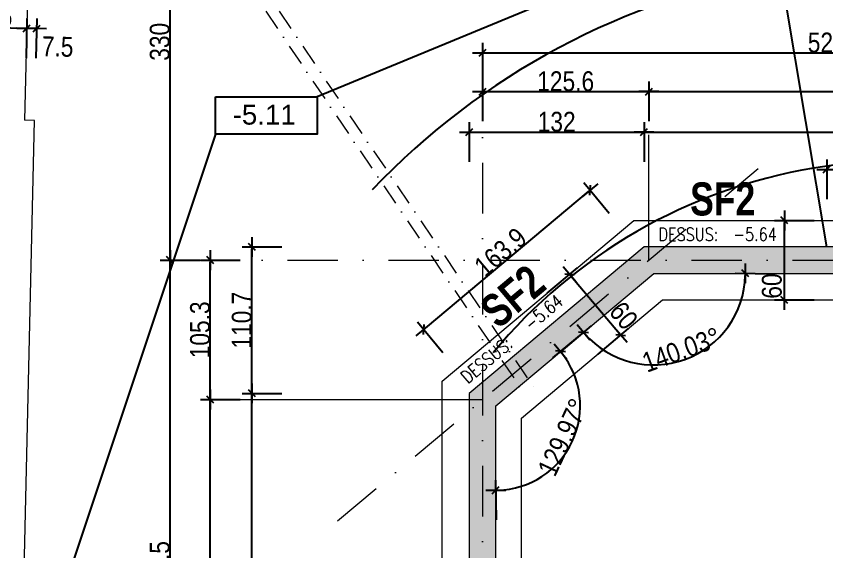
# Model space of a CAD drawing. Header units: centimetres. Extents: x -4990 to 114398, y -61489 to -12305.
# Drawn here: x 55945 to 56558, y -19477 to -19072 of the extents above; entities that cross this region are included whole.
import ezdxf
from ezdxf.enums import TextEntityAlignment as Align

# ---------------------------------------------------------------- set-up
doc = ezdxf.new("R2010")
doc.units = ezdxf.units.CM
doc.header["$LTSCALE"] = 0.5
doc.linetypes.add('TIRETPT2', pattern=[12.7, 6.35, -3.175, 0, -3.175])
doc.linetypes.add('TIRETPTX2', pattern=[50.8, 25.4, -12.7, 0, -12.7])
doc.layers.get('DEFPOINTS').update_dxf_attribs({"linetype": 'CONTINUOUS'})
for name, color, linetype in [('01_cote_gen', 4, 'CONTINUOUS'), ('01_poch_BN', 9, 'CONTINUOUS'), ('01_poch_murs', 253, 'CONTINUOUS'), ('01_texte', 230, 'CONTINUOUS'), ('AA_COTES', 2, 'CONTINUOUS')]:
    doc.layers.add(name, color=color, linetype=linetype)
for name, color, linetype, lineweight in [('01_murs_coup', 5, 'CONTINUOUS', 60), ('01_sem', 42, 'CONTINUOUS', 15), ('01_tram_axes', 2, 'TIRETPTX2', 9)]:
    doc.layers.add(name, color=color, linetype=linetype, lineweight=lineweight)
doc.styles.add('ARIAL', font='arial.ttf')
doc.styles.add('impact', font='impact.ttf')
doc.styles.add('SIMPLEX1', font='SIMPLEX.shx', dxfattribs={"width": 0.8, "height": 10})
doc.styles.add('STYLE2', font='ARIALN.TTF')
doc.dimstyles.new('JB50', dxfattribs={"dimscale": 0.1, "dimtxt": 150, "dimasz": 15, "dimexe": 0.1, "dimexo": 0.1, "dimgap": 0.09, "dimtad": 1, "dimdec": 1, "dimdsep": 46, "dimtxsty": 'STYLE2', "dimblk1": 'BOND_G', "dimblk2": 'BOND_D', "dimsah": 1, "dimcen": 1.5, "dimdle": 0.01, "dimse1": 1, "dimse2": 1, "dimclrd": 4, "dimclre": 2, "dimclrt": 6, "dimazin": 2, "dimtfac": 2.333333, "dimtdec": 1, "dimtix": 1, "dimtmove": 2, "dimatfit": 3, "dimldrblk": 'BOND_G', "dimfxl": 1, "dimtolj": 1, "dimtzin": 0, "dimarcsym": 0})

# ---------------------------------------------------------------- blocks, each defined once
blk = doc.blocks.new('BOND_G')
at = {"layer": 'AA_COTES', "color": 0}
for p, q in [((0, -5), (0, 15)), ((5, 0), (-5, 0)), ((1.77, 1.77), (-1.77, -1.77))]:
    blk.add_line(p, q, dxfattribs=at)
blk = doc.blocks.new('BOND_D')
at = {"layer": 'AA_COTES', "color": 0}
for p, q in [((0, 5), (0, -15)), ((5, 0), (-5, 0)), ((-1.77, -1.77), (1.77, 1.77))]:
    blk.add_line(p, q, dxfattribs=at)
blk = doc.blocks.new('*D856')
at = {"layer": '01_cote_gen', "color": 4, "lineweight": -2, "transparency": 16777216}
blk.add_line((56299.03, -19100.04), (56816.03, -19100.04), dxfattribs=at)
at = {"layer": 'DEFPOINTS', "color": 0, "transparency": 16777216}
for p in [(56817.53, -19100.04), (56297.53, -19110.6), (56817.53, -19110.6)]:
    blk.add_point(p, dxfattribs=at)
at = {"layer": '01_cote_gen', "color": 4, "lineweight": -2, "transparency": 16777216, "xscale": 1.5, "yscale": 1.5, "zscale": 1.5, "rotation": 180}
blk.add_blockref('BOND_G', (56297.53, -19100.04), dxfattribs=at)
at = {"layer": '01_cote_gen', "color": 4, "lineweight": -2, "transparency": 16777216, "xscale": 1.5, "yscale": 1.5, "zscale": 1.5}
blk.add_blockref('BOND_D', (56817.53, -19100.04), dxfattribs=at)
at = {"layer": '01_cote_gen', "color": 6, "transparency": 16777216, "insert": (56557.53, -19092.37), "char_height": 15, "attachment_point": 5, "style": 'STYLE2'}
blk.add_mtext('\\A1;520', dxfattribs=at)
blk = doc.blocks.new('*D867')
at = {"layer": '01_cote_gen', "color": 4, "lineweight": -2, "transparency": 16777216}
blk.add_line((56289.03, -19159.9), (56418.03, -19159.9), dxfattribs=at)
at = {"layer": 'DEFPOINTS', "color": 0, "transparency": 16777216}
for p in [(56419.53, -19159.9), (56419.53, -19275.23), (56287.53, -19385.89)]:
    blk.add_point(p, dxfattribs=at)
at = {"layer": '01_cote_gen', "color": 4, "lineweight": -2, "transparency": 16777216, "xscale": 1.5, "yscale": 1.5, "zscale": 1.5, "rotation": 180}
blk.add_blockref('BOND_G', (56287.53, -19159.9), dxfattribs=at)
at = {"layer": '01_cote_gen', "color": 4, "lineweight": -2, "transparency": 16777216, "xscale": 1.5, "yscale": 1.5, "zscale": 1.5}
blk.add_blockref('BOND_D', (56419.53, -19159.9), dxfattribs=at)
at = {"layer": '01_cote_gen', "color": 6, "transparency": 16777216, "insert": (56353.53, -19152.24), "char_height": 15, "attachment_point": 5, "style": 'STYLE2'}
blk.add_mtext('\\A1;132', dxfattribs=at)
blk = doc.blocks.new('*D868')
at = {"layer": '01_cote_gen', "color": 4, "lineweight": -2, "transparency": 16777216}
blk.add_line((56421.03, -19159.9), (56816.03, -19159.9), dxfattribs=at)
at = {"layer": 'DEFPOINTS', "color": 0, "transparency": 16777216}
for p in [(56817.53, -19151.04), (56817.53, -19159.9), (56419.53, -19182.4)]:
    blk.add_point(p, dxfattribs=at)
at = {"layer": '01_cote_gen', "color": 4, "lineweight": -2, "transparency": 16777216, "xscale": 1.5, "yscale": 1.5, "zscale": 1.5, "rotation": 180}
blk.add_blockref('BOND_G', (56419.53, -19159.9), dxfattribs=at)
at = {"layer": '01_cote_gen', "color": 4, "lineweight": -2, "transparency": 16777216, "xscale": 1.5, "yscale": 1.5, "zscale": 1.5}
blk.add_blockref('BOND_D', (56817.53, -19159.9), dxfattribs=at)
at = {"layer": '01_cote_gen', "color": 6, "transparency": 16777216, "insert": (56618.53, -19152.24), "char_height": 15, "attachment_point": 5, "style": 'STYLE2'}
blk.add_mtext('\\A1;398', dxfattribs=at)
blk = doc.blocks.new('*D869')
at = {"layer": '01_cote_gen', "color": 4, "lineweight": -2, "transparency": 16777216}
blk.add_line((56424.67, -19129.3), (56816.03, -19129.3), dxfattribs=at)
at = {"layer": 'DEFPOINTS', "color": 0, "transparency": 16777216}
for p in [(56817.53, -19129.3), (56423.17, -19141.82), (56817.53, -19151.7)]:
    blk.add_point(p, dxfattribs=at)
at = {"layer": '01_cote_gen', "color": 4, "lineweight": -2, "transparency": 16777216, "xscale": 1.5, "yscale": 1.5, "zscale": 1.5, "rotation": 180}
blk.add_blockref('BOND_G', (56423.17, -19129.3), dxfattribs=at)
at = {"layer": '01_cote_gen', "color": 4, "lineweight": -2, "transparency": 16777216, "xscale": 1.5, "yscale": 1.5, "zscale": 1.5}
blk.add_blockref('BOND_D', (56817.53, -19129.3), dxfattribs=at)
at = {"layer": '01_cote_gen', "color": 6, "transparency": 16777216, "insert": (56620.35, -19121.63), "char_height": 15, "attachment_point": 5, "style": 'STYLE2'}
blk.add_mtext('\\A1;394.4', dxfattribs=at)
blk = doc.blocks.new('*D870')
at = {"layer": '01_cote_gen', "color": 4, "lineweight": -2, "transparency": 16777216}
blk.add_line((56299.03, -19129.3), (56421.67, -19129.3), dxfattribs=at)
at = {"layer": 'DEFPOINTS', "color": 0, "transparency": 16777216}
for p in [(56423.17, -19129.3), (56297.53, -19155.46), (56423.17, -19151.8)]:
    blk.add_point(p, dxfattribs=at)
at = {"layer": '01_cote_gen', "color": 4, "lineweight": -2, "transparency": 16777216, "xscale": 1.5, "yscale": 1.5, "zscale": 1.5, "rotation": 180}
blk.add_blockref('BOND_G', (56297.53, -19129.3), dxfattribs=at)
at = {"layer": '01_cote_gen', "color": 4, "lineweight": -2, "transparency": 16777216, "xscale": 1.5, "yscale": 1.5, "zscale": 1.5}
blk.add_blockref('BOND_D', (56423.17, -19129.3), dxfattribs=at)
at = {"layer": '01_cote_gen', "color": 6, "transparency": 16777216, "insert": (56360.35, -19121.63), "char_height": 15, "attachment_point": 5, "style": 'STYLE2'}
blk.add_mtext('\\A1;125.6', dxfattribs=at)
blk = doc.blocks.new('*D903')
at = {"layer": '01_cote_gen', "color": 4, "lineweight": -2, "transparency": 16777216}
blk.add_line((56061.49, -19722.73), (56061.49, -19258.23), dxfattribs=at)
at = {"layer": 'DEFPOINTS', "color": 0, "transparency": 16777216}
for p in [(56061.49, -19256.73), (56095.93, -19256.73), (56134.1, -19724.23)]:
    blk.add_point(p, dxfattribs=at)
at = {"layer": '01_cote_gen', "color": 4, "lineweight": -2, "transparency": 16777216, "xscale": 1.5, "yscale": 1.5, "zscale": 1.5}
for name, p, rotation in [('BOND_D', (56061.49, -19256.73), 90), ('BOND_G', (56061.49, -19724.23), 270)]:
    blk.add_blockref(name, p, dxfattribs=dict(at, rotation=rotation))
at = {"layer": '01_cote_gen', "color": 6, "transparency": 16777216, "insert": (56053.82, -19490.48), "char_height": 15, "attachment_point": 5, "rotation": 90, "style": 'STYLE2'}
blk.add_mtext('\\A1;467.5', dxfattribs=at)
blk = doc.blocks.new('*D904')
at = {"layer": '01_cote_gen', "color": 4, "lineweight": -2, "transparency": 16777216}
blk.add_line((56061.49, -19255.23), (56061.49, -18928.22), dxfattribs=at)
at = {"layer": 'DEFPOINTS', "color": 0, "transparency": 16777216}
for p in [(56061.49, -18926.72), (56096.9, -18926.72), (56163.38, -19256.73)]:
    blk.add_point(p, dxfattribs=at)
at = {"layer": '01_cote_gen', "color": 4, "lineweight": -2, "transparency": 16777216, "xscale": 1.5, "yscale": 1.5, "zscale": 1.5}
for name, p, rotation in [('BOND_D', (56061.49, -18926.72), 90), ('BOND_G', (56061.49, -19256.73), 270)]:
    blk.add_blockref(name, p, dxfattribs=dict(at, rotation=rotation))
at = {"layer": '01_cote_gen', "color": 6, "transparency": 16777216, "insert": (56053.82, -19091.73), "char_height": 15, "attachment_point": 5, "rotation": 90, "style": 'STYLE2'}
blk.add_mtext('\\A1;330', dxfattribs=at)
blk = doc.blocks.new('*D927')
at = {"layer": '01_cote_gen', "color": 4, "lineweight": -2, "transparency": 16777216}
blk.add_arc((56307.53, -19366.72), 63.79, 271.34741, 38.62652, dxfattribs=at)
at = {"layer": 'DEFPOINTS', "color": 0, "transparency": 16777216}
for p in [(56357.4, -19324.92), (56307.53, -19366.72), (56351.3, -19413.12), (56307.53, -19419.07)]:
    blk.add_point(p, dxfattribs=at)
at = {"layer": '01_cote_gen', "color": 4, "lineweight": -2, "transparency": 16777216, "xscale": 1.5, "yscale": 1.5, "zscale": 1.5}
for name, p, rotation in [('BOND_D', (56356.41, -19325.74), 129.3002276540381), ('BOND_G', (56307.53, -19430.51), 180.6737043671354)]:
    blk.add_blockref(name, p, dxfattribs=dict(at, rotation=rotation))
at = {"layer": '01_cote_gen', "color": 6, "transparency": 16777216, "insert": (56358.39, -19390.45), "char_height": 15, "attachment_point": 5, "rotation": 64.98697, "style": 'STYLE2'}
blk.add_mtext('\\A1;129.97°', dxfattribs=at)
blk = doc.blocks.new('*D928')
at = {"layer": '01_cote_gen', "color": 4, "lineweight": -2, "transparency": 16777216}
blk.add_arc((56426.81, -19266.73), 69.14, 221.21692, 358.75701, dxfattribs=at)
at = {"layer": 'DEFPOINTS', "color": 0, "transparency": 16777216}
for p in [(56426.81, -19266.73), (56491.03, -19266.73), (56395.26, -19293.18), (56422.76, -19335.76)]:
    blk.add_point(p, dxfattribs=at)
at = {"layer": '01_cote_gen', "color": 4, "lineweight": -2, "transparency": 16777216, "xscale": 1.5, "yscale": 1.5, "zscale": 1.5}
for name, p, rotation in [('BOND_D', (56495.95, -19266.73), 89.37850526784436), ('BOND_G', (56373.82, -19311.15), 130.5954267535403)]:
    blk.add_blockref(name, p, dxfattribs=dict(at, rotation=rotation))
at = {"layer": '01_cote_gen', "color": 6, "transparency": 16777216, "insert": (56447.82, -19324.5), "char_height": 15, "attachment_point": 5, "rotation": 19.98697, "style": 'STYLE2'}
blk.add_mtext('\\A1;140.03°', dxfattribs=at)
blk = doc.blocks.new('*D929')
at = {"layer": '01_cote_gen', "color": 4, "lineweight": -2, "transparency": 16777216}
blk.add_line((56091.93, -19722.73), (56091.93, -19363.56), dxfattribs=at)
at = {"layer": 'DEFPOINTS', "color": 0, "transparency": 16777216}
for p in [(56091.93, -19362.06), (56297.53, -19362.06), (56132.84, -19724.23)]:
    blk.add_point(p, dxfattribs=at)
at = {"layer": '01_cote_gen', "color": 4, "lineweight": -2, "transparency": 16777216, "xscale": 1.5, "yscale": 1.5, "zscale": 1.5}
for name, p, rotation in [('BOND_D', (56091.93, -19362.06), 90), ('BOND_G', (56091.93, -19724.23), 270)]:
    blk.add_blockref(name, p, dxfattribs=dict(at, rotation=rotation))
at = {"layer": '01_cote_gen', "color": 6, "transparency": 16777216, "insert": (56084.26, -19543.14), "char_height": 15, "attachment_point": 5, "rotation": 90, "style": 'STYLE2'}
blk.add_mtext('\\A1;362.2', dxfattribs=at)
blk = doc.blocks.new('*D930')
at = {"layer": '01_cote_gen', "color": 4, "lineweight": -2, "transparency": 16777216}
blk.add_line((56091.93, -19360.56), (56091.93, -19258.23), dxfattribs=at)
at = {"layer": 'DEFPOINTS', "color": 0, "transparency": 16777216}
for p in [(56091.93, -19256.73), (56146.5, -19256.73), (56114.43, -19362.06)]:
    blk.add_point(p, dxfattribs=at)
at = {"layer": '01_cote_gen', "color": 4, "lineweight": -2, "transparency": 16777216, "xscale": 1.5, "yscale": 1.5, "zscale": 1.5}
for name, p, rotation in [('BOND_D', (56091.93, -19256.73), 90), ('BOND_G', (56091.93, -19362.06), 270)]:
    blk.add_blockref(name, p, dxfattribs=dict(at, rotation=rotation))
at = {"layer": '01_cote_gen', "color": 6, "transparency": 16777216, "insert": (56084.26, -19309.39), "char_height": 15, "attachment_point": 5, "rotation": 90, "style": 'STYLE2'}
blk.add_mtext('\\A1;105.3', dxfattribs=at)
blk = doc.blocks.new('*D931')
at = {"layer": '01_cote_gen', "color": 4, "lineweight": -2, "transparency": 16777216}
blk.add_line((56254.36, -19308.22), (56377.69, -19204.82), dxfattribs=at)
at = {"layer": 'DEFPOINTS', "color": 0, "transparency": 16777216}
for p in [(56378.84, -19203.86), (56417.37, -19249.81), (56291.73, -19355.13)]:
    blk.add_point(p, dxfattribs=at)
at = {"layer": '01_cote_gen', "color": 4, "lineweight": -2, "transparency": 16777216, "xscale": 1.5, "yscale": 1.5, "zscale": 1.5}
for name, p, rotation in [('BOND_D', (56378.84, -19203.86), 39.97393202118662), ('BOND_G', (56253.21, -19309.18), 219.9739320211866)]:
    blk.add_blockref(name, p, dxfattribs=dict(at, rotation=rotation))
at = {"layer": '01_cote_gen', "color": 6, "transparency": 16777216, "insert": (56311.1, -19250.64), "char_height": 15, "attachment_point": 5, "rotation": 39.97393, "style": 'STYLE2'}
blk.add_mtext('\\A1;163.9', dxfattribs=at)
blk = doc.blocks.new('*D932')
at = {"layer": '01_cote_gen', "color": 4, "lineweight": -2, "transparency": 16777216}
blk.add_line((56123.41, -19722.73), (56123.41, -19358.89), dxfattribs=at)
at = {"layer": 'DEFPOINTS', "color": 0, "transparency": 16777216}
for p in [(56123.41, -19357.39), (56287.53, -19357.39), (56179.33, -19724.23)]:
    blk.add_point(p, dxfattribs=at)
at = {"layer": '01_cote_gen', "color": 4, "lineweight": -2, "transparency": 16777216, "xscale": 1.5, "yscale": 1.5, "zscale": 1.5}
for name, p, rotation in [('BOND_D', (56123.41, -19357.39), 90), ('BOND_G', (56123.41, -19724.23), 270)]:
    blk.add_blockref(name, p, dxfattribs=dict(at, rotation=rotation))
at = {"layer": '01_cote_gen', "color": 6, "transparency": 16777216, "insert": (56115.75, -19540.81), "char_height": 15, "attachment_point": 5, "rotation": 90, "style": 'STYLE2'}
blk.add_mtext('\\A1;366.8', dxfattribs=at)
blk = doc.blocks.new('*D933')
at = {"layer": '01_cote_gen', "color": 4, "lineweight": -2, "transparency": 16777216}
blk.add_line((56123.41, -19355.89), (56123.41, -19248.23), dxfattribs=at)
at = {"layer": 'DEFPOINTS', "color": 0, "transparency": 16777216}
for p in [(56123.41, -19246.73), (56482.16, -19246.73), (56145.91, -19357.39)]:
    blk.add_point(p, dxfattribs=at)
at = {"layer": '01_cote_gen', "color": 4, "lineweight": -2, "transparency": 16777216, "xscale": 1.5, "yscale": 1.5, "zscale": 1.5}
for name, p, rotation in [('BOND_D', (56123.41, -19246.73), 90), ('BOND_G', (56123.41, -19357.39), 270)]:
    blk.add_blockref(name, p, dxfattribs=dict(at, rotation=rotation))
at = {"layer": '01_cote_gen', "color": 6, "transparency": 16777216, "insert": (56115.75, -19302.06), "char_height": 15, "attachment_point": 5, "rotation": 90, "style": 'STYLE2'}
blk.add_mtext('\\A1;110.7', dxfattribs=at)
blk = doc.blocks.new('*D1048')
at = {"layer": '01_cote_gen', "color": 4, "lineweight": -2, "transparency": 16777216}
blk.add_line((56364.3, -19268.46), (56400.92, -19312.14), dxfattribs=at)
at = {"layer": 'DEFPOINTS', "color": 0, "transparency": 16777216}
for p in [(56355.25, -19274.09), (56401.88, -19313.29), (56393.8, -19320.07)]:
    blk.add_point(p, dxfattribs=at)
at = {"layer": '01_cote_gen', "color": 4, "lineweight": -2, "transparency": 16777216, "xscale": 1.5, "yscale": 1.5, "zscale": 1.5}
for name, p, rotation in [('BOND_G', (56363.34, -19267.31), 129.9739320211843), ('BOND_D', (56401.88, -19313.29), 309.9739320211843)]:
    blk.add_blockref(name, p, dxfattribs=dict(at, rotation=rotation))
at = {"layer": '01_cote_gen', "color": 6, "transparency": 16777216, "insert": (56404.11, -19298.64), "char_height": 15, "attachment_point": 5, "rotation": 309.97393, "style": 'STYLE2'}
blk.add_mtext('\\A1;60', dxfattribs=at)
blk = doc.blocks.new('*D1049')
at = {"layer": '01_cote_gen', "color": 4, "lineweight": -2, "transparency": 16777216}
blk.add_line((56525.52, -19285.23), (56525.52, -19228.23), dxfattribs=at)
at = {"layer": 'DEFPOINTS', "color": 0, "transparency": 16777216}
for p in [(56525.52, -19226.73), (56525.52, -19226.73), (56525.52, -19286.73)]:
    blk.add_point(p, dxfattribs=at)
at = {"layer": '01_cote_gen', "color": 4, "lineweight": -2, "transparency": 16777216, "xscale": 1.5, "yscale": 1.5, "zscale": 1.5}
for name, p, rotation in [('BOND_D', (56525.52, -19226.73), 90), ('BOND_G', (56525.52, -19286.73), 270)]:
    blk.add_blockref(name, p, dxfattribs=dict(at, rotation=rotation))
at = {"layer": '01_cote_gen', "color": 6, "transparency": 16777216, "insert": (56516.12, -19276.3), "char_height": 15, "attachment_point": 5, "rotation": 90, "style": 'STYLE2'}
blk.add_mtext('\\A1;60', dxfattribs=at)
blk = doc.blocks.new('*D1077')
at = {"layer": '01_cote_gen', "color": 4, "lineweight": -2, "transparency": 16777216}
blk.add_line((55889.79, -19080.03), (55951.76, -19081.47), dxfattribs=at)
at = {"layer": 'DEFPOINTS', "color": 0, "transparency": 16777216}
for p in [(55888.39, -19075.93), (55953.26, -19081.5), (55953.35, -19077.44)]:
    blk.add_point(p, dxfattribs=at)
at = {"layer": '01_cote_gen', "color": 4, "lineweight": -2, "transparency": 16777216, "xscale": 1.5, "yscale": 1.5, "zscale": 1.5}
for name, p, rotation in [('BOND_G', (55888.3, -19080), 178.6697291795379), ('BOND_D', (55953.26, -19081.5), 358.669729179538)]:
    blk.add_blockref(name, p, dxfattribs=dict(at, rotation=rotation))
at = {"layer": '01_cote_gen', "color": 6, "transparency": 16777216, "insert": (55932.96, -19072.58), "char_height": 15, "attachment_point": 5, "rotation": 358.66973, "style": 'STYLE2'}
blk.add_mtext('\\A1;65', dxfattribs=at)
blk = doc.blocks.new('*D1100')
at = {"layer": '01_poch_murs', "color": 4, "lineweight": -2, "transparency": 16777216}
blk.add_line((56559.01, -19188.14), (56826.03, -19188.14), dxfattribs=at)
at = {"layer": 'DEFPOINTS', "color": 0, "transparency": 16777216}
for p in [(56827.53, -19188.14), (56827.53, -19213.78), (56557.51, -19246.73)]:
    blk.add_point(p, dxfattribs=at)
at = {"layer": '01_poch_murs', "color": 4, "lineweight": -2, "transparency": 16777216, "xscale": 1.5, "yscale": 1.5, "zscale": 1.5, "rotation": 180}
blk.add_blockref('BOND_G', (56557.51, -19188.14), dxfattribs=at)
at = {"layer": '01_poch_murs', "color": 4, "lineweight": -2, "transparency": 16777216, "xscale": 1.5, "yscale": 1.5, "zscale": 1.5}
blk.add_blockref('BOND_D', (56827.53, -19188.14), dxfattribs=at)
at = {"layer": '01_poch_murs', "color": 6, "transparency": 16777216, "insert": (56692.52, -19180.47), "char_height": 15, "attachment_point": 5, "style": 'STYLE2'}
blk.add_mtext('\\A1;270', dxfattribs=at)
blk = doc.blocks.new('*U1603')
at = {"layer": '01_texte', "linetype": 'TIRETPTX2'}
blk.add_line((0, 0), (133.47, 334.99), dxfattribs=at)
blk = doc.blocks.new('*U1604')
at = {"layer": '01_cote_gen', "color": 0, "linetype": 'ByBlock', "lineweight": -2, "transparency": 16777216, "extrusion": (-1.60713e-16, 6.40357e-17, -1), "rotation": 43.44694856115316}
blk.add_blockref('*U1603', (-56613.68, -19581.72), dxfattribs=at)
at = {"layer": '01_cote_gen', "color": 0, "linetype": 'ByBlock', "lineweight": -2, "transparency": 16777216, "extrusion": (-0.804521, 0.32054, -0.5), "rotation": 111.7234742805766}
blk.add_blockref('*U1603', (-2763.23, -29920.38, -51823.62), dxfattribs=at)
at = {"layer": '01_cote_gen', "color": 0, "linetype": 'ByBlock', "lineweight": -2, "transparency": 16777216, "extrusion": (0.804521, -0.32054, -0.5), "rotation": 291.7234742805765}
blk.add_blockref('*U1603', (2763.23, 29920.38, 51823.62), dxfattribs=at)
at = {"layer": '01_cote_gen', "color": 0, "linetype": 'ByBlock', "lineweight": -2, "transparency": 16777216}
blk.add_blockref('*U1603', (56613.68, -19581.72), dxfattribs=at)
at = {"layer": '01_cote_gen', "color": 0, "linetype": 'ByBlock', "lineweight": -2, "transparency": 16777216, "extrusion": (-0.804521, 0.32054, 0.5), "rotation": 111.7234742805766}
blk.add_blockref('*U1603', (-2763.23, 29920.38, -51823.62), dxfattribs=at)
at = {"layer": '01_cote_gen', "color": 0, "linetype": 'ByBlock', "lineweight": -2, "transparency": 16777216, "extrusion": (0.804521, -0.32054, 0.5), "rotation": 291.7234742805765}
blk.add_blockref('*U1603', (2763.23, -29920.38, 51823.62), dxfattribs=at)
blk = doc.blocks.new('*D1628')
at = {"layer": '01_poch_BN', "color": 4, "lineweight": -2, "transparency": 16777216}
blk.add_line((55954.78, -19081.54), (55959.26, -19081.64), dxfattribs=at)
at = {"layer": 'DEFPOINTS', "color": 0, "transparency": 16777216}
for p in [(55960.76, -19081.68), (55951.67, -19150.93), (55959.14, -19151.11)]:
    blk.add_point(p, dxfattribs=at)
at = {"layer": '01_poch_BN', "color": 4, "lineweight": -2, "transparency": 16777216, "xscale": 1.5, "yscale": 1.5, "zscale": 1.5}
for name, p, rotation in [('BOND_G', (55953.28, -19081.5), 178.6697291795246), ('BOND_D', (55960.76, -19081.68), 358.6697291795247)]:
    blk.add_blockref(name, p, dxfattribs=dict(at, rotation=rotation))
at = {"layer": '01_poch_BN', "color": 6, "transparency": 16777216, "insert": (55976.61, -19095.45), "char_height": 15, "attachment_point": 5, "rotation": 358.66973, "style": 'STYLE2'}
blk.add_mtext('\\A1;7.5', dxfattribs=at)

msp = doc.modelspace()

# ---------------------------------------------------------------- hatches: boundary and pattern name
at = {"layer": '01_poch_murs'}
h = msp.add_hatch(color=256, dxfattribs=at)
h.dxf.hatch_style = 1
h.paths.add_polyline_path([(56807.533, -19246.731), (56419.532, -19246.731), (56287.533, -19357.389), (56287.533, -19686.727), (56307.533, -19686.727), (56307.533, -19366.721), (56426.806, -19266.731), (56807.533, -19266.731)])
h.paths.add_polyline_path([(56287.533, -19746.727), (55900.821, -19746.727), (55900.357, -19766.727), (56287.533, -19766.727)])
h.paths.add_polyline_path([(56827.533, -19326.731), (56807.533, -19326.731), (56807.533, -19686.717), (56827.533, -19686.717)])

# ---------------------------------------------------------------- linework, layer by layer
at = {"layer": '01_murs_coup', "linetype": 'Continuous', "lineweight": 0}
for p, q in [((56419.532, -19246.731), (56287.533, -19357.389)), ((56827.533, -19246.731), (56419.532, -19246.731)), ((56307.533, -19366.721), (56426.806, -19266.731)), ((56426.806, -19266.731), (56807.533, -19266.731)), ((56287.533, -19357.389), (56287.533, -19746.727)), ((56307.533, -19766.727), (56307.533, -19366.721))]:
    msp.add_line(p, q, dxfattribs=at)
at = {"layer": '01_sem', "linetype": 'Continuous', "lineweight": 0}
for p, q in [((55956.175, -18956.722), (55951.665, -19150.934)), ((55945.778, -19726.727), (55959.145, -19151.108)), ((55959.145, -19151.108), (55951.665, -19150.934)), ((56423.169, -19256.731), (56423.169, -19161.938)), ((56267.013, -19348.058), (56411.738, -19226.731)), ((56411.738, -19226.731), (56767.013, -19226.731)), ((56327.013, -19376.053), (56433.56, -19286.731)), ((56433.56, -19286.731), (56767.013, -19286.731)), ((56267.013, -19624.227), (56267.013, -19348.058)), ((56112.659, -19362.055), (56297.533, -19362.055)), ((56327.013, -19624.227), (56327.013, -19376.053))]:
    msp.add_line(p, q, dxfattribs=at)
at = {"layer": '01_texte'}
for p, q in [((56914.689, -18826.722), (56172.532, -19133.361)), ((56557.506, -19246.731), (56487.699, -18826.722)), ((56095.955, -19161.457), (55900.821, -19746.727))]:
    msp.add_line(p, q, dxfattribs=at)
msp.add_lwpolyline([(56095.955, -19133.361), (56172.532, -19133.361), (56172.532, -19161.457), (56095.955, -19161.457)], close=True, dxfattribs=at)
for radius, start, end in [(550, 99.502826, 136.568436), (400, 68.276526, 99.502826), (400, 99.502826, 140.395029)]:
    msp.add_arc((56613.681, -19581.72), radius, start, end, dxfattribs=at)
at = {"layer": '01_tram_axes', "linetype": 'TIRETPT2', "ltscale": 5}
for p, q in [((56044.523, -18936.722), (56329.611, -19358.148)), ((56044.523, -18936.722), (56329.611, -19358.148)), ((56054.631, -18936.722), (56339.72, -19358.148)), ((56054.631, -18936.722), (56339.72, -19358.148))]:
    msp.add_line(p, q, dxfattribs=at)
at = {"layer": '01_tram_axes', "linetype": 'TIRETPTX2', "ltscale": 3}
for p, q in [((56297.533, -19106.999), (56297.533, -19963.733)), ((56188.086, -19453.807), (56505.764, -19187.49)), ((56073.862, -19256.731), (56938.813, -19256.731))]:
    msp.add_line(p, q, dxfattribs=at)

# ---------------------------------------------------------------- block references
at = {"layer": '01_cote_gen'}
msp.add_blockref('*U1604', (0, 0), dxfattribs=at)

# ---------------------------------------------------------------- texts
at = {"layer": '01_texte'}
for s, height, style, p in [('-5.11', 15, 'ARIAL', (56108.771, -19154.3)), ('SF2', 25, 'impact', (56454.348, -19222.968))]:
    msp.add_text(s, height=height, dxfattribs=dict(at, style=style)).set_placement(p)
at = {"layer": '01_texte', "style": 'SIMPLEX1', "width": 0.8}
for s, p in [('DESSUS:', (56453.013, -19245.223)), ('-5.64', (56503.339, -19245.223))]:
    msp.add_text(s, height=10, dxfattribs=at).set_placement(p, align=Align.BOTTOM_CENTER)
at = {"layer": '01_texte', "style": 'impact'}
msp.add_text('SF2', height=25, rotation=39.973932, dxfattribs=at).set_placement((56309.456, -19309.318))
at = {"layer": '01_texte', "style": 'SIMPLEX1', "width": 0.8}
for s, p in [('-5.64', (56348.654, -19302.31)), ('DESSUS:', (56305.634, -19338.374))]:
    msp.add_text(s, height=10, rotation=39.973932, dxfattribs=at).set_placement(p, align=Align.BOTTOM_CENTER)

# ---------------------------------------------------------------- dimensions: what is measured, and where the dimension line sits
at = {"layer": '01_cote_gen'}
for base, p1, p2, picture, middle in [((56061.49, -18926.722), (56163.382, -19256.731), (56096.896, -18926.722), '*D904', (56053.822, -19091.727)), ((56123.413, -19246.731), (56145.913, -19357.389), (56482.165, -19246.731), '*D933', (56115.745, -19302.06)), ((56061.49, -19256.731), (56134.096, -19724.227), (56095.93, -19256.731), '*D903', (56053.822, -19490.479)), ((56091.929, -19256.731), (56114.429, -19362.055), (56146.495, -19256.731), '*D930', (56084.261, -19309.393)), ((56123.413, -19357.389), (56179.334, -19724.227), (56287.533, -19357.389), '*D932', (56115.745, -19540.808)), ((56091.929, -19362.055), (56132.843, -19724.227), (56297.533, -19362.055), '*D929', (56084.261, -19543.141))]:
    dim = msp.add_linear_dim(base=base, p1=p1, p2=p2, angle=90, dimstyle='JB50', dxfattribs=at)
    dim.commit()
    dim.dimension.update_dxf_attribs({"geometry": picture, "text_midpoint": middle})
for base, p1, p2, angle, picture, middle, dimtype in [((55953.258, -19081.504), (55888.39, -19075.928), (55953.352, -19077.437), 358.669729, '*D1077', (55932.963, -19072.584), 161), ((56525.521, -19226.731), (56525.521, -19286.731), (56525.521, -19226.731), 90, '*D1049', (56516.121, -19276.301), 160), ((56401.882, -19313.288), (56355.249, -19274.087), (56393.795, -19320.067), 309.973932, '*D1048', (56404.105, -19298.642), 161)]:
    dim = msp.add_linear_dim(base=base, p1=p1, p2=p2, angle=angle, dimstyle='JB50', dxfattribs=at)
    dim.commit()
    dim.dimension.update_dxf_attribs({"geometry": picture, "text_midpoint": middle, "dimtype": dimtype})
for base, p1, p2, picture, middle in [((56817.533, -19100.036), (56297.533, -19110.595), (56817.533, -19110.595), '*D856', (56557.533, -19092.369)), ((56423.169, -19129.302), (56297.533, -19155.458), (56423.169, -19151.802), '*D870', (56360.351, -19121.634)), ((56817.533, -19129.302), (56423.169, -19141.817), (56817.533, -19151.697), '*D869', (56620.351, -19121.634)), ((56419.532, -19159.905), (56287.533, -19385.888), (56419.532, -19275.23), '*D867', (56353.532, -19152.237)), ((56817.533, -19159.905), (56419.532, -19182.405), (56817.533, -19151.035), '*D868', (56618.532, -19152.237))]:
    dim = msp.add_linear_dim(base=base, p1=p1, p2=p2, dimstyle='JB50', dxfattribs=at)
    dim.commit()
    dim.dimension.update_dxf_attribs({"geometry": picture, "text_midpoint": middle})
dim = msp.add_aligned_dim(p1=(56291.73, -19355.133), p2=(56417.366, -19249.809), distance=59.963, dimstyle='JB50', dxfattribs=at)
dim.commit()
dim.dimension.update_dxf_attribs({"geometry": '*D931', "text_midpoint": (56311.1, -19250.644)})
for base, center, p1, p2, picture, middle in [((56422.765, -19335.757), (56426.806, -19266.731), (56395.26, -19293.177), (56491.029, -19266.731), '*D928', (56447.819, -19324.505)), ((56351.298, -19413.124), (56307.533, -19366.721), (56357.401, -19324.915), (56307.533, -19419.068), '*D927', (56358.388, -19390.449))]:
    dim = msp.add_angular_dim_3p(base=base, center=center, p1=p1, p2=p2, dimstyle='JB50', dxfattribs=at)
    dim.commit()
    dim.dimension.update_dxf_attribs({"geometry": picture, "text_midpoint": middle})
at = {"layer": '01_poch_BN'}
dim = msp.add_linear_dim(base=(55960.757, -19081.678), p1=(55951.665, -19150.934), p2=(55959.145, -19151.108), angle=358.669729, dimstyle='JB50', dxfattribs=at)
dim.commit()
dim.dimension.update_dxf_attribs({"geometry": '*D1628', "text_midpoint": (55976.609, -19095.448), "dimtype": 161})
at = {"layer": '01_poch_murs'}
dim = msp.add_linear_dim(base=(56827.533, -19188.139), p1=(56557.506, -19246.731), p2=(56827.533, -19213.778), dimstyle='JB50', dxfattribs=at)
dim.commit()
dim.dimension.update_dxf_attribs({"geometry": '*D1100', "text_midpoint": (56692.519, -19180.471)})

doc.saveas('drawing.dxf')
